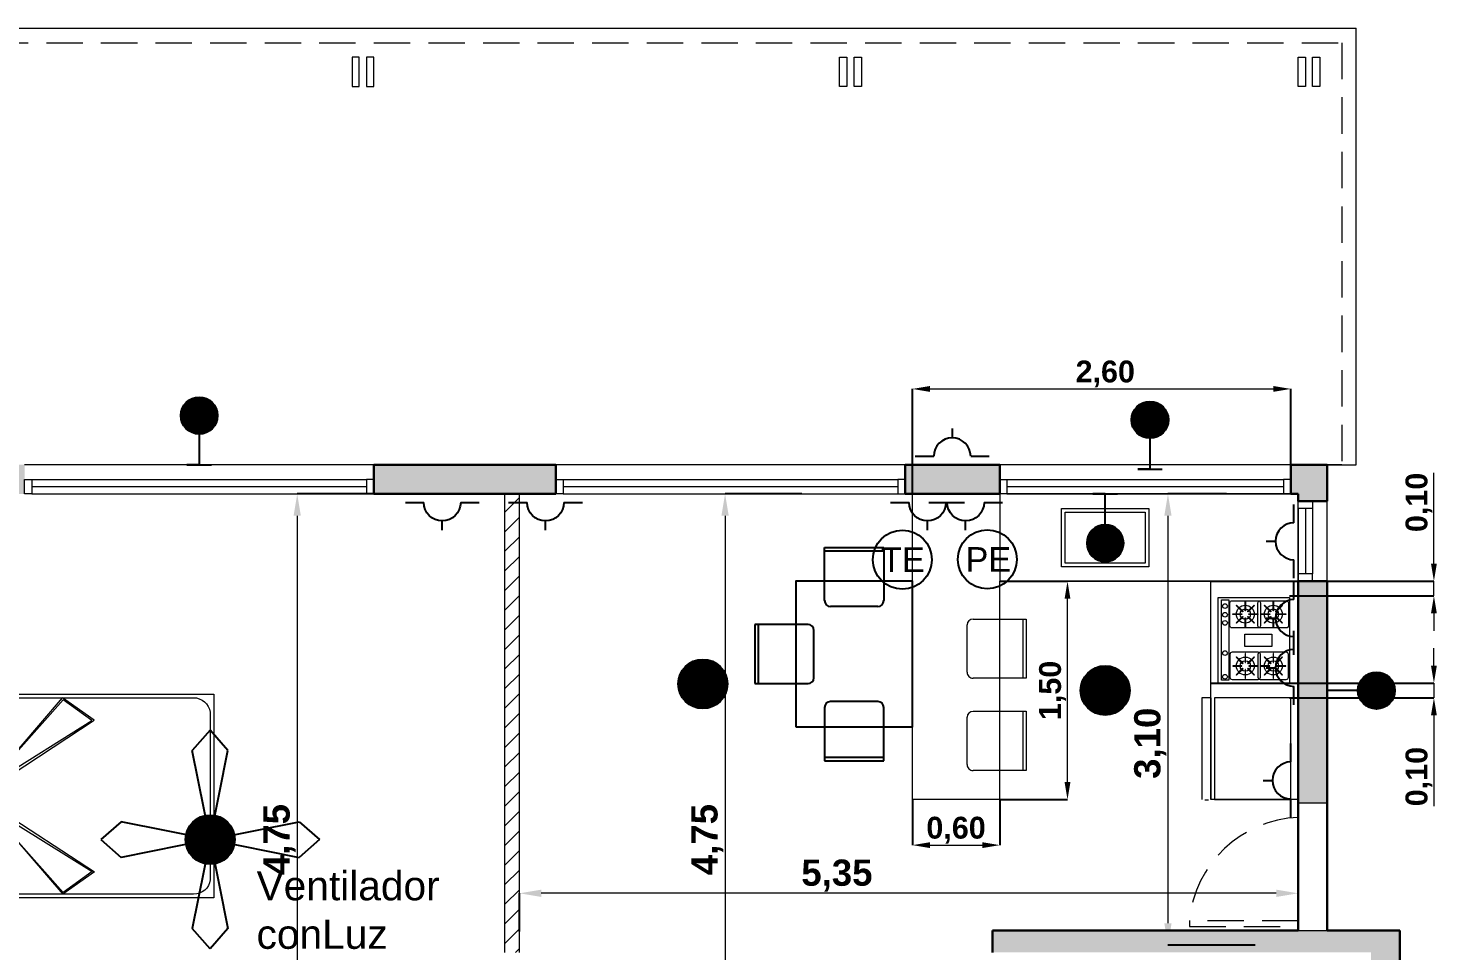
# Model space of a CAD drawing. Header units: millimetres. Extents: x 1434 to 1765, y 1396 to 1517.
# Drawn here: x 1524.13 to 1533.81, y 1492.2 to 1498.54 of the extents above; entities that cross this region are included whole.
import ezdxf

# ---------------------------------------------------------------- set-up
doc = ezdxf.new("R2010")
doc.units = ezdxf.units.MM
doc.linetypes.add('HIDDEN', pattern=[0.375, 0.25, -0.125])
for name, color, linetype, lineweight in [('0.1', 50, 'Continuous', 0), ('0.2', 40, 'Continuous', 20), ('0.3', 30, 'Continuous', 30), ('0.4', 20, 'Continuous', 40), ('carpinterias', 140, 'Continuous', 9), ('cotas', 104, 'Continuous', 18)]:
    doc.layers.add(name, color=color, linetype=linetype, lineweight=lineweight)
doc.layers.add('10-INST-ELEC-SIMB', color=6, linetype='Continuous', true_color=0xff00ff)
for name, color, linetype, lineweight, true_color in [('arbol', 7, 'Continuous', 18, 0x00701c), ('gris', 252, 'Continuous', 18, 0x696969), ('madera', 7, 'Continuous', 18, 0x997033), ('rojo muros', 7, 'Continuous', 18, 0xe60a62)]:
    doc.layers.add(name, color=color, linetype=linetype, lineweight=lineweight, true_color=true_color)
doc.styles.add('ARIAL', font='arial.ttf')
doc.styles.add('SANSSERIFBOLD', font='sasb____.pfb')
doc.styles.get("Standard").update_dxf_attribs({"font": 'arial.ttf'})
doc.dimstyles.new('ISO-25', dxfattribs={"dimtxt": 2.5, "dimasz": 2.5, "dimexe": 1.25, "dimexo": 0.625, "dimtad": 1, "dimtxsty": 'Standard', "dimcen": 2.5, "dimadec": 0, "dimazin": 0, "dimtfac": 1, "dimtmove": 0, "dimatfit": 3, "dimfxl": 1, "dimarcsym": 0})

# ---------------------------------------------------------------- blocks, each defined once
blk = doc.blocks.new('cocina.anafe')
for points in [[(0.05, 0.5), (0.65, 0.5), (0.65, 0), (0.05, 0)], [(0.1041, 0.4474), (0.1071, 0.4503), (0.1519, 0.4055), (0.149, 0.4025)], [(0.1657, 0.4746), (0.1699, 0.4746), (0.1699, 0.4112), (0.1657, 0.4112)], [(0.2285, 0.4503), (0.2315, 0.4474), (0.1867, 0.4025), (0.1837, 0.4055)], [(0.4693, 0.4503), (0.4663, 0.4474), (0.5112, 0.4025), (0.5142, 0.4055)], [(0.5321, 0.4746), (0.5279, 0.4746), (0.5279, 0.4112), (0.5321, 0.4112)], [(0.5937, 0.4474), (0.5907, 0.4503), (0.5459, 0.4055), (0.5489, 0.4025)], [(0.0798, 0.3845), (0.0798, 0.3887), (0.1433, 0.3887), (0.1433, 0.3845)], [(0.1071, 0.323), (0.1041, 0.3259), (0.149, 0.3708), (0.1519, 0.3678)], [(0.1699, 0.2987), (0.1657, 0.2987), (0.1657, 0.3621), (0.1699, 0.3621)], [(0.2315, 0.3259), (0.2285, 0.323), (0.1837, 0.3678), (0.1867, 0.3708)], [(0.2558, 0.3887), (0.2558, 0.3845), (0.1924, 0.3845), (0.1924, 0.3887)], [(0.4421, 0.3887), (0.4421, 0.3845), (0.5055, 0.3845), (0.5055, 0.3887)], [(0.4663, 0.3259), (0.4693, 0.323), (0.5142, 0.3678), (0.5112, 0.3708)], [(0.5279, 0.2987), (0.5321, 0.2987), (0.5321, 0.3621), (0.5279, 0.3621)], [(0.5907, 0.323), (0.5937, 0.3259), (0.5489, 0.3708), (0.5459, 0.3678)], [(0.618, 0.3845), (0.618, 0.3887), (0.5546, 0.3887), (0.5546, 0.3845)], [(0.1041, 0.2515), (0.1071, 0.2545), (0.1519, 0.2096), (0.149, 0.2067)], [(0.1657, 0.2788), (0.1699, 0.2788), (0.1699, 0.2153), (0.1657, 0.2153)], [(0.2285, 0.2545), (0.2315, 0.2515), (0.1867, 0.2067), (0.1837, 0.2096)], [(0.4693, 0.2545), (0.4663, 0.2515), (0.5112, 0.2067), (0.5142, 0.2096)], [(0.5321, 0.2788), (0.5279, 0.2788), (0.5279, 0.2153), (0.5321, 0.2153)], [(0.5937, 0.2515), (0.5907, 0.2545), (0.5459, 0.2096), (0.5489, 0.2067)], [(0.0798, 0.1887), (0.0798, 0.1929), (0.1433, 0.1929), (0.1433, 0.1887)], [(0.1071, 0.1271), (0.1041, 0.1301), (0.149, 0.1749), (0.1519, 0.172)], [(0.1699, 0.1028), (0.1657, 0.1028), (0.1657, 0.1663), (0.1699, 0.1663)], [(0.2315, 0.1301), (0.2285, 0.1271), (0.1837, 0.172), (0.1867, 0.1749)], [(0.2558, 0.1929), (0.2558, 0.1887), (0.1924, 0.1887), (0.1924, 0.1929)], [(0.4421, 0.1929), (0.4421, 0.1887), (0.5055, 0.1887), (0.5055, 0.1929)], [(0.4663, 0.1301), (0.4693, 0.1271), (0.5142, 0.172), (0.5112, 0.1749)], [(0.5279, 0.1028), (0.5321, 0.1028), (0.5321, 0.1663), (0.5279, 0.1663)], [(0.5907, 0.1271), (0.5937, 0.1301), (0.5489, 0.1749), (0.5459, 0.172)], [(0.618, 0.1887), (0.618, 0.1929), (0.5546, 0.1929), (0.5546, 0.1887)], [(0.0684, 0.0743), (0.6295, 0.0743), (0.6295, 0.0232), (0.0684, 0.0232)]]:
    blk.add_lwpolyline(points, close=True)
for points in [[(0.0891, 0.4921), (0.2485, 0.4921, -0.414214), (0.2643, 0.4763), (0.2643, 0.2941, -0.414214), (0.2485, 0.2783), (0.0891, 0.2783, -0.414214), (0.0734, 0.2941), (0.0734, 0.4763, -0.414214)], [(0.6087, 0.4921), (0.4493, 0.4921, 0.414214), (0.4336, 0.4763), (0.4336, 0.2941, 0.414214), (0.4493, 0.2783), (0.6087, 0.2783, 0.414214), (0.6245, 0.2941), (0.6245, 0.4763, 0.414214)], [(0.0891, 0.2962), (0.2485, 0.2962, -0.414214), (0.2643, 0.2805), (0.2643, 0.0982, -0.414214), (0.2485, 0.0825), (0.0891, 0.0825, -0.414214), (0.0734, 0.0982), (0.0734, 0.2805, -0.414214)], [(0.6087, 0.2962), (0.4493, 0.2962, 0.414214), (0.4336, 0.2805), (0.4336, 0.0982, 0.414214), (0.4493, 0.0825), (0.6087, 0.0825, 0.414214), (0.6245, 0.0982), (0.6245, 0.2805, 0.414214)]]:
    blk.add_lwpolyline(points, format="xyb", close=True)
at = {"linetype": 'Continuous', "lineweight": 5}
blk.add_lwpolyline([(0.3065, 0.376), (0.3935, 0.376), (0.3935, 0.1866), (0.3065, 0.1866)], close=True, dxfattribs=at)
for centre, radius in [((0.1678, 0.3866), 0.0625), ((0.1678, 0.3866), 0.0364), ((0.53, 0.3866), 0.0625), ((0.53, 0.3866), 0.0364), ((0.1678, 0.1908), 0.0625), ((0.1678, 0.1908), 0.0364), ((0.53, 0.1908), 0.0625), ((0.53, 0.1908), 0.0364), ((0.1108, 0.0485), 0.0166), ((0.1715, 0.0485), 0.0166), ((0.2288, 0.0485), 0.0166), ((0.4395, 0.0485), 0.0166), ((0.6052, 0.0485), 0.0166)]:
    blk.add_circle(centre, radius)
blk = doc.blocks.new('aa')
at = {"layer": 'madera'}
for p, q in [((1233.4372, -214.6685), (1233.8436, -214.6685)), ((1233.4372, -215.0342), (1233.4372, -214.6685)), ((1233.4372, -214.6929), (1233.8436, -214.6929)), ((1233.8436, -214.6685), (1233.8436, -215.0342)), ((1233.803, -215.0749), (1233.4779, -215.0749))]:
    blk.add_line(p, q, dxfattribs=at)
for centre, start, end in [((1233.4779, -215.0342), 180, 270), ((1233.803, -215.0342), 270, 0)]:
    blk.add_arc(centre, 0.0406, start, end, dxfattribs=at)
blk = doc.blocks.new('CAM2')
at = {"layer": '0.1'}
for p, q in [((455.9949, -70.2022), (454.5189, -70.2022)), ((455.1995, -70.3575), (455.4181, -70.2022)), ((455.2157, -70.3597), (455.4139, -70.2167)), ((455.9473, -70.8178), (455.4139, -70.2167)), ((455.9951, -70.8786), (455.4181, -70.2022)), ((455.9949, -70.2022), (455.9953, -71.5522)), ((456.2555, -70.2022), (455.9949, -70.2022)), ((454.4033, -70.302), (454.4033, -71.4525)), ((455.9951, -70.8786), (455.1995, -70.3575)), ((455.9473, -70.8178), (455.2157, -70.3597)), ((455.9951, -70.8786), (455.1976, -71.3986)), ((455.9471, -70.9394), (455.2139, -71.3964)), ((455.9471, -70.9394), (455.4118, -71.5399)), ((455.9951, -70.8786), (455.4154, -71.5522)), ((455.1976, -71.3986), (455.4154, -71.5522)), ((455.2139, -71.3964), (455.4118, -71.5399)), ((454.5167, -71.5522), (455.9953, -71.5522)), ((456.2533, -71.5522), (455.9953, -71.5522))]:
    blk.add_line(p, q, dxfattribs=at)
at = {"layer": '0.1', "lineweight": 0}
blk.add_line((456.3533, -70.3046), (456.3533, -71.4542), dxfattribs=at)
at = {"layer": '0.1'}
blk.add_lwpolyline([(454.3783, -71.5772), (456.3783, -71.5772), (456.3783, -70.1772), (454.3783, -70.1772)], close=True, dxfattribs=at)
at = {"layer": '0.1', "lineweight": 0}
for points in [[(456.0445, -70.2768), (456.3014, -70.2768), (456.3014, -70.8401), (456.0445, -70.8401)], [(456.0445, -71.4821), (456.3014, -71.4821), (456.3014, -70.9188), (456.0445, -70.9188)]]:
    blk.add_lwpolyline(points, close=True, dxfattribs=at)
at = {"layer": '0.1'}
for centre, radius, start, end in [((454.5182, -70.3183), 0.1161, 89.68244, 171.91819), ((456.2529, -70.3026), 0.1004, 358.83225, 88.52947), ((454.5142, -71.4407), 0.1115, 186.04566, 271.28188), ((456.2565, -71.4555), 0.0968, 268.12283, 0.79322)]:
    blk.add_arc(centre, radius, start, end, dxfattribs=at)
at = {"layer": 'madera'}
for points in [[(455.9781, -70.1272), (456.3781, -70.1272), (456.3781, -69.7272), (455.9781, -69.7272)], [(455.9781, -71.6272), (456.3781, -71.6272), (456.3781, -72.0272), (455.9781, -72.0272)]]:
    blk.add_lwpolyline(points, close=True, dxfattribs=at)
blk = doc.blocks.new('*D32')
at = {"layer": 'cotas', "color": 0, "linetype": 'Continuous', "lineweight": -2}
for p, q in [((1526.5053, 1495.3359), (1525.9787, 1495.3359)), ((1526.6869, 1490.5859), (1525.9787, 1490.5859))]:
    blk.add_line(p, q, dxfattribs=at)
at = {"layer": 'cotas', "color": 0, "linetype": 'Continuous', "lineweight": 9}
blk.add_line((1525.9787, 1495.1859), (1525.9787, 1490.7359), dxfattribs=at)
at = {"layer": 'cotas', "color": 0, "linetype": 'Continuous'}
for points in [[(1525.9537, 1495.1859), (1526.0037, 1495.1859), (1525.9787, 1495.3359)], [(1525.9537, 1490.7359), (1526.0037, 1490.7359), (1525.9787, 1490.5859)]]:
    blk.add_solid(points, dxfattribs=at)
at = {"layer": 'Defpoints', "color": 0, "linetype": 'Continuous'}
for p in [(1526.5053, 1495.3359), (1525.9787, 1490.5859), (1526.6869, 1490.5859)]:
    blk.add_point(p, dxfattribs=at)
at = {"layer": 'cotas', "linetype": 'Continuous', "insert": (1525.8571, 1492.9609), "char_height": 0.18, "attachment_point": 5, "rotation": 90, "style": 'SANSSERIFBOLD'}
blk.add_mtext('4,75', dxfattribs=at)
blk = doc.blocks.new('*D33')
at = {"layer": 'cotas', "color": 0, "linetype": 'Continuous', "lineweight": -2}
for p, q in [((1529.4449, 1495.3359), (1528.9184, 1495.3359)), ((1529.6266, 1490.5859), (1528.9184, 1490.5859))]:
    blk.add_line(p, q, dxfattribs=at)
at = {"layer": 'cotas', "color": 0, "linetype": 'Continuous', "lineweight": 9}
blk.add_line((1528.9184, 1495.1859), (1528.9184, 1490.7359), dxfattribs=at)
at = {"layer": 'cotas', "color": 0, "linetype": 'Continuous'}
for points in [[(1528.8934, 1495.1859), (1528.9434, 1495.1859), (1528.9184, 1495.3359)], [(1528.8934, 1490.7359), (1528.9434, 1490.7359), (1528.9184, 1490.5859)]]:
    blk.add_solid(points, dxfattribs=at)
at = {"layer": 'Defpoints', "color": 0, "linetype": 'Continuous'}
for p in [(1529.4449, 1495.3359), (1528.9184, 1490.5859), (1529.6266, 1490.5859)]:
    blk.add_point(p, dxfattribs=at)
at = {"layer": 'cotas', "linetype": 'Continuous', "insert": (1528.7968, 1492.9609), "char_height": 0.18, "attachment_point": 5, "rotation": 90, "style": 'SANSSERIFBOLD'}
blk.add_mtext('4,75', dxfattribs=at)
blk = doc.blocks.new('*D38')
at = {"layer": 'cotas', "color": 0, "linetype": 'Continuous', "lineweight": -2}
for p, q in [((1532.3638, 1495.3359), (1531.961, 1495.3359)), ((1532.5604, 1492.2367), (1531.961, 1492.2367))]:
    blk.add_line(p, q, dxfattribs=at)
at = {"layer": 'cotas', "color": 0, "linetype": 'Continuous', "lineweight": 9}
blk.add_line((1531.961, 1495.1859), (1531.961, 1492.3867), dxfattribs=at)
at = {"layer": 'cotas', "color": 0, "linetype": 'Continuous'}
for points in [[(1531.936, 1495.1859), (1531.986, 1495.1859), (1531.961, 1495.3359)], [(1531.936, 1492.3867), (1531.986, 1492.3867), (1531.961, 1492.2367)]]:
    blk.add_solid(points, dxfattribs=at)
at = {"layer": 'Defpoints', "color": 0, "linetype": 'Continuous'}
for p in [(1532.3638, 1495.3359), (1531.961, 1492.2367), (1532.5604, 1492.2367)]:
    blk.add_point(p, dxfattribs=at)
at = {"layer": 'cotas', "linetype": 'Continuous', "insert": (1531.8393, 1493.6229), "char_height": 0.18, "attachment_point": 5, "rotation": 90, "style": 'SANSSERIFBOLD'}
blk.add_mtext('3,10', dxfattribs=at)
blk = doc.blocks.new('*D41')
at = {"layer": 'cotas', "color": 0, "linetype": 'Continuous', "lineweight": -2}
for p, q in [((1527.5053, 1492.3305), (1527.5053, 1492.5921)), ((1532.8553, 1492.3359), (1532.8553, 1492.5921))]:
    blk.add_line(p, q, dxfattribs=at)
at = {"layer": 'cotas', "color": 0, "linetype": 'Continuous', "lineweight": 9}
blk.add_line((1532.7053, 1492.5921), (1527.6553, 1492.5921), dxfattribs=at)
at = {"layer": 'cotas', "color": 0, "linetype": 'Continuous'}
for points in [[(1527.6553, 1492.6171), (1527.6553, 1492.5671), (1527.5053, 1492.5921)], [(1532.7053, 1492.6171), (1532.7053, 1492.5671), (1532.8553, 1492.5921)]]:
    blk.add_solid(points, dxfattribs=at)
at = {"layer": 'Defpoints', "color": 0, "linetype": 'Continuous'}
for p in [(1527.5053, 1492.5921), (1527.5053, 1492.3305), (1532.8553, 1492.3359)]:
    blk.add_point(p, dxfattribs=at)
at = {"layer": 'cotas', "linetype": 'Continuous', "insert": (1529.6867, 1492.7137), "char_height": 0.18, "attachment_point": 5, "style": 'SANSSERIFBOLD'}
blk.add_mtext('5,35', dxfattribs=at)
blk = doc.blocks.new('SEPLN523')
at = {"color": 0}
blk.add_line((0.001, 0.293), (0.001, 0.208), dxfattribs=at)
at = {"color": 0, "linetype": 'Continuous'}
for p, q in [((-0.337, 0.039), (-0.168, 0.039)), ((0.17, 0.039), (0.339, 0.039))]:
    blk.add_line(p, q, dxfattribs=at)
blk.add_arc((0.001, 0.039), 0.169, 0, 180, dxfattribs=at)
blk = doc.blocks.new('SEPLN504')
at = {"color": 0, "const_width": 0.169}
blk.add_lwpolyline([(-0.0819, 0.0121, 1), (0.0871, 0.0121, 1)], format="xyb", close=True, dxfattribs=at)
at = {"color": 0}
blk.add_circle((0.0026, 0.0121), 0.169, dxfattribs=at)
blk = doc.blocks.new('SEPLN502')
at = {"color": 0}
for p, q in [((0, 0.2535), (0, 0)), ((-0.0845, 0), (0.0845, 0)), ((0, 0), (-0.0845, 0))]:
    blk.add_line(p, q, dxfattribs=at)
at = {"color": 0, "const_width": 0.12675}
blk.add_lwpolyline([(-0.063375, 0.338, 1), (0.063375, 0.338, 1)], format="xyb", close=True, dxfattribs=at)
at = {"color": 0}
blk.add_circle((0, 0.338), 0.12675, dxfattribs=at)
blk = doc.blocks.new('SEPLN517')
at = {"color": 0}
blk.add_circle((0, 0), 0.27, dxfattribs=at)
at = {"color": 0, "style": 'ARIAL'}
blk.add_text('PE', height=0.2239, dxfattribs=at).set_placement((-0.199, -0.112))
blk = doc.blocks.new('SEPLN521')
at = {"color": 0}
blk.add_circle((0, 0), 0.27, dxfattribs=at)
at = {"color": 0, "style": 'ARIAL'}
blk.add_text('TE', height=0.2239, dxfattribs=at).set_placement((-0.196, -0.112))
blk = doc.blocks.new('*D82')
at = {"layer": 'cotas', "color": 0, "linetype": 'Continuous', "lineweight": 0}
for p, q in [((1533.7885, 1494.8559), (1533.7885, 1495.481)), ((1533.7885, 1494.6359), (1533.7885, 1494.7359)), ((1533.7885, 1494.5159), (1533.7885, 1494.3959))]:
    blk.add_line(p, q, dxfattribs=at)
at = {"layer": 'cotas', "color": 0, "linetype": 'Continuous', "lineweight": -2}
for p, q in [((1532.2553, 1494.7359), (1533.7885, 1494.7359)), ((1532.7965, 1494.6359), (1533.7885, 1494.6359))]:
    blk.add_line(p, q, dxfattribs=at)
at = {"layer": 'cotas', "color": 0, "linetype": 'Continuous'}
for points in [[(1533.7685, 1494.8559), (1533.8085, 1494.8559), (1533.7885, 1494.7359)], [(1533.7685, 1494.5159), (1533.8085, 1494.5159), (1533.7885, 1494.6359)]]:
    blk.add_solid(points, dxfattribs=at)
at = {"layer": 'Defpoints', "color": 0, "linetype": 'Continuous'}
for p in [(1532.2553, 1494.7359), (1532.7965, 1494.6359), (1533.7885, 1494.6359)]:
    blk.add_point(p, dxfattribs=at)
at = {"layer": 'cotas', "linetype": 'Continuous', "insert": (1533.6855, 1495.2778), "char_height": 0.15, "attachment_point": 5, "rotation": 90, "style": 'SANSSERIFBOLD'}
blk.add_mtext('0,10', dxfattribs=at)
blk = doc.blocks.new('*D83')
at = {"layer": 'cotas', "color": 0, "linetype": 'Continuous', "lineweight": 0}
for p, q in [((1533.7885, 1494.1559), (1533.7885, 1494.2759)), ((1533.7885, 1494.0359), (1533.7885, 1493.9359)), ((1533.7885, 1493.8159), (1533.7885, 1493.1908))]:
    blk.add_line(p, q, dxfattribs=at)
at = {"layer": 'cotas', "color": 0, "linetype": 'Continuous', "lineweight": -2}
for p, q in [((1532.2553, 1494.0359), (1533.7885, 1494.0359)), ((1532.7965, 1493.9359), (1533.7885, 1493.9359))]:
    blk.add_line(p, q, dxfattribs=at)
at = {"layer": 'cotas', "color": 0, "linetype": 'Continuous'}
for points in [[(1533.7685, 1494.1559), (1533.8085, 1494.1559), (1533.7885, 1494.0359)], [(1533.7685, 1493.8159), (1533.8085, 1493.8159), (1533.7885, 1493.9359)]]:
    blk.add_solid(points, dxfattribs=at)
at = {"layer": 'Defpoints', "color": 0, "linetype": 'Continuous'}
for p in [(1532.2553, 1494.0359), (1532.7965, 1493.9359), (1533.7885, 1493.9359)]:
    blk.add_point(p, dxfattribs=at)
at = {"layer": 'cotas', "linetype": 'Continuous', "insert": (1533.6855, 1493.394), "char_height": 0.15, "attachment_point": 5, "rotation": 90, "style": 'SANSSERIFBOLD'}
blk.add_mtext('0,10', dxfattribs=at)
blk = doc.blocks.new('*D84')
at = {"layer": 'cotas', "color": 0, "linetype": 'Continuous', "lineweight": -2}
for p, q in [((1530.2053, 1495.3359), (1530.2053, 1496.0573)), ((1532.8053, 1495.3359), (1532.8053, 1496.0573))]:
    blk.add_line(p, q, dxfattribs=at)
at = {"layer": 'cotas', "color": 0, "linetype": 'Continuous', "lineweight": 0}
blk.add_line((1530.3253, 1496.0573), (1532.6853, 1496.0573), dxfattribs=at)
at = {"layer": 'cotas', "color": 0, "linetype": 'Continuous'}
for points in [[(1530.3253, 1496.0773), (1530.3253, 1496.0373), (1530.2053, 1496.0573)], [(1532.6853, 1496.0773), (1532.6853, 1496.0373), (1532.8053, 1496.0573)]]:
    blk.add_solid(points, dxfattribs=at)
at = {"layer": 'Defpoints', "color": 0, "linetype": 'Continuous'}
for p in [(1532.8053, 1496.0573), (1530.2053, 1495.3359), (1532.8053, 1495.3359)]:
    blk.add_point(p, dxfattribs=at)
at = {"layer": 'cotas', "linetype": 'Continuous', "insert": (1531.5303, 1496.1603), "char_height": 0.15, "attachment_point": 5, "style": 'SANSSERIFBOLD'}
blk.add_mtext('2,60', dxfattribs=at)
blk = doc.blocks.new('*D85')
at = {"layer": 'cotas', "color": 0, "linetype": 'Continuous', "lineweight": -2}
for p, q in [((1530.2053, 1493.2359), (1530.2053, 1492.923)), ((1530.8053, 1493.2359), (1530.8053, 1492.923))]:
    blk.add_line(p, q, dxfattribs=at)
at = {"layer": 'cotas', "color": 0, "linetype": 'Continuous', "lineweight": 0}
blk.add_line((1530.3253, 1492.923), (1530.6853, 1492.923), dxfattribs=at)
at = {"layer": 'cotas', "color": 0, "linetype": 'Continuous'}
for points in [[(1530.3253, 1492.943), (1530.3253, 1492.903), (1530.2053, 1492.923)], [(1530.6853, 1492.943), (1530.6853, 1492.903), (1530.8053, 1492.923)]]:
    blk.add_solid(points, dxfattribs=at)
at = {"layer": 'Defpoints', "color": 0, "linetype": 'Continuous'}
for p in [(1530.2053, 1493.2359), (1530.8053, 1493.2359), (1530.8053, 1492.923)]:
    blk.add_point(p, dxfattribs=at)
at = {"layer": 'cotas', "linetype": 'Continuous', "insert": (1530.5053, 1493.026), "char_height": 0.15, "attachment_point": 5, "style": 'SANSSERIFBOLD'}
blk.add_mtext('0,60', dxfattribs=at)
blk = doc.blocks.new('*D86')
at = {"layer": 'cotas', "color": 0, "linetype": 'Continuous', "lineweight": -2}
for p, q in [((1530.8053, 1494.7359), (1531.271, 1494.7359)), ((1530.8053, 1493.2359), (1531.271, 1493.2359))]:
    blk.add_line(p, q, dxfattribs=at)
at = {"layer": 'cotas', "color": 0, "linetype": 'Continuous', "lineweight": 0}
blk.add_line((1531.271, 1493.3559), (1531.271, 1494.6159), dxfattribs=at)
at = {"layer": 'cotas', "color": 0, "linetype": 'Continuous'}
for points in [[(1531.251, 1494.6159), (1531.291, 1494.6159), (1531.271, 1494.7359)], [(1531.251, 1493.3559), (1531.291, 1493.3559), (1531.271, 1493.2359)]]:
    blk.add_solid(points, dxfattribs=at)
at = {"layer": 'Defpoints', "color": 0, "linetype": 'Continuous'}
for p in [(1530.8053, 1494.7359), (1531.271, 1494.7359), (1530.8053, 1493.2359)]:
    blk.add_point(p, dxfattribs=at)
at = {"layer": 'cotas', "linetype": 'Continuous', "insert": (1531.1679, 1493.9859), "char_height": 0.15, "attachment_point": 5, "rotation": 90, "style": 'SANSSERIFBOLD'}
blk.add_mtext('1,50', dxfattribs=at)

msp = doc.modelspace()

# ---------------------------------------------------------------- hatches: boundary and pattern name
at = {"layer": 'gris'}
h = msp.add_hatch(dxfattribs=at)
h.set_pattern_fill('LINE', color=256, scale=0.03, angle=45, style=0)
h.paths.add_polyline_path([(1527.5053, 1495.3359), (1527.4053, 1495.3359), (1527.4053, 1492.1859), (1527.5053, 1492.1859)])
h.paths.add_polyline_path([(1527.5053, 1491.3859), (1527.4053, 1491.3859), (1527.4053, 1490.5859), (1527.5053, 1490.5859)])
at = {"layer": 'rojo muros'}
h = msp.add_hatch(color=256, dxfattribs=at)
h.paths.add_polyline_path([(1533.0553, 1495.5359), (1532.8053, 1495.5359), (1532.8053, 1495.3359), (1532.8553, 1495.3359), (1532.8553, 1495.2859), (1533.0553, 1495.2859)])
h.paths.add_polyline_path([(1533.5553, 1490.5859), (1533.3053, 1490.5859), (1533.3053, 1490.4359), (1533.5553, 1490.4359)])
h.paths.add_polyline_path([(1533.3053, 1490.5859), (1533.2553, 1490.5859), (1533.2553, 1490.4859), (1533.2803, 1490.4859), (1533.2803, 1490.4359), (1533.3053, 1490.4359)])
h.paths.add_polyline_path([(1533.2553, 1490.5859), (1532.6553, 1490.5859), (1532.6553, 1490.4859), (1532.6303, 1490.4859), (1532.6303, 1490.4359), (1533.2803, 1490.4359), (1533.2803, 1490.4859), (1533.2553, 1490.4859)])
h.paths.add_polyline_path([(1532.6553, 1490.5859), (1532.6053, 1490.5859), (1532.6053, 1490.4359), (1532.6303, 1490.4359), (1532.6303, 1490.4859), (1532.6553, 1490.4859)])
h.paths.add_polyline_path([(1532.6053, 1490.5859), (1530.5053, 1490.5859), (1530.5053, 1490.4359), (1531.2553, 1490.4359), (1531.2553, 1487.2359), (1530.5053, 1487.2359), (1530.5053, 1487.0859), (1531.4053, 1487.0859), (1531.4053, 1490.4359), (1532.6053, 1490.4359)])
h.paths.add_polyline_path([(1529.6553, 1490.4359), (1529.7053, 1490.4359), (1529.7053, 1490.5859), (1528.3553, 1490.5859), (1528.3553, 1490.4359), (1529.5053, 1490.4359), (1529.5053, 1487.4359), (1528.7803, 1487.4359), (1528.7803, 1487.2859), (1529.5053, 1487.2859), (1529.5053, 1487.0859), (1529.7053, 1487.0859), (1529.7053, 1487.2359), (1529.6553, 1487.2359)])
h.paths.add_polyline_path([(1527.9803, 1487.4359), (1527.5553, 1487.4359), (1527.5553, 1488.4359), (1527.4053, 1488.4359), (1527.4053, 1487.2859), (1527.9803, 1487.2859)])
h.paths.add_polyline_path([(1527.5553, 1490.5859), (1523.3553, 1490.5859), (1523.3516, 1490.6814), (1523.1516, 1490.6814), (1523.1553, 1490.3859), (1527.4053, 1490.3859), (1527.4053, 1489.3359), (1527.5553, 1489.3359), (1527.5553, 1490.3859)])
h.paths.add_polyline_path([(1523.3553, 1494.4859), (1523.1553, 1494.4859), (1523.1553, 1491.4814), (1523.3516, 1491.4814)])
h.paths.add_polyline_path([(1524.1053, 1495.5359), (1523.1553, 1495.5359), (1523.1553, 1495.2859), (1523.3553, 1495.2859), (1523.3553, 1495.3359), (1524.1053, 1495.3359)])
h.paths.add_polyline_path([(1527.7553, 1495.5359), (1526.5053, 1495.5359), (1526.5053, 1495.3359), (1527.7553, 1495.3359)])
h.paths.add_polyline_path([(1530.8053, 1495.5359), (1530.1553, 1495.5359), (1530.1553, 1495.3359), (1530.8053, 1495.3359)])
h.paths.add_polyline_path([(1532.8553, 1493.2128), (1533.0553, 1493.2128), (1533.0553, 1494.7359), (1532.8553, 1494.7359)])
h.paths.add_polyline_path([(1533.5553, 1492.3359), (1530.7553, 1492.3359), (1530.7553, 1492.1859), (1533.3553, 1492.1859), (1533.3553, 1491.3859), (1533.5553, 1491.3859)])

# ---------------------------------------------------------------- linework, layer by layer
for p, q in [((1529.6021, 1494.9688), (1530.0085, 1494.9688)), ((1529.6021, 1494.603), (1529.6021, 1494.9688)), ((1529.6021, 1494.9444), (1530.0085, 1494.9444)), ((1530.0085, 1494.9688), (1530.0085, 1494.603)), ((1529.9678, 1494.5624), (1529.6427, 1494.5624)), ((1529.1224, 1494.4391), (1529.1224, 1494.0327)), ((1529.4881, 1494.4391), (1529.1224, 1494.4391)), ((1529.1468, 1494.4391), (1529.1468, 1494.0327)), ((1529.5288, 1494.0733), (1529.5288, 1494.3985)), ((1529.1224, 1494.0327), (1529.4881, 1494.0327)), ((1529.6021, 1493.8688), (1529.6021, 1493.503)), ((1529.9678, 1493.9094), (1529.6427, 1493.9094)), ((1530.0085, 1493.503), (1530.0085, 1493.8688)), ((1529.6021, 1493.5274), (1530.0085, 1493.5274)), ((1529.6021, 1493.503), (1530.0085, 1493.503))]:
    msp.add_line(p, q)
msp.add_lwpolyline([(1529.4053, 1493.7359), (1530.2053, 1493.7359), (1530.2053, 1494.7359), (1529.4053, 1494.7359)], close=True)
for centre, start, end in [((1529.6427, 1494.603), 180, 270), ((1529.9678, 1494.603), 270, 0), ((1529.4881, 1494.3985), 360, 90), ((1529.4881, 1494.0733), 270, 360), ((1529.6427, 1493.8688), 90, 180), ((1529.9678, 1493.8688), 360, 90)]:
    msp.add_arc(centre, 0.0406, start, end)
at = {"layer": '0.1', "linetype": 'HIDDEN'}
for p, q in [((1522.7553, 1498.4359), (1533.1553, 1498.4359)), ((1533.1553, 1498.4359), (1533.1553, 1495.5359)), ((1533.1553, 1495.5359), (1533.0553, 1495.5359))]:
    msp.add_line(p, q, dxfattribs=at)
at = {"layer": '0.1'}
for p, q in [((1526.5053, 1495.5359), (1524.1053, 1495.5359)), ((1530.1553, 1495.5359), (1527.7553, 1495.5359)), ((1532.8053, 1495.5359), (1530.8053, 1495.5359)), ((1533.0553, 1494.7359), (1533.0553, 1495.2859))]:
    msp.add_line(p, q, dxfattribs=at)
at = {"layer": '0.2'}
for p, q in [((1527.4053, 1492.1859), (1527.4053, 1495.3359)), ((1527.5053, 1492.1859), (1527.5053, 1495.3359)), ((1530.2053, 1493.2359), (1530.2053, 1495.3359)), ((1530.8053, 1493.2359), (1530.8053, 1494.7359)), ((1532.2553, 1494.7359), (1530.8053, 1494.7359)), ((1532.2553, 1493.2359), (1532.2553, 1494.7359)), ((1532.1934, 1493.9359), (1532.1934, 1493.2359)), ((1532.2561, 1493.9359), (1532.1934, 1493.9359)), ((1532.2561, 1493.9359), (1532.2561, 1493.2359)), ((1532.2811, 1493.9359), (1532.2811, 1493.2359)), ((1532.8061, 1493.9359), (1532.2811, 1493.9359)), ((1532.8061, 1493.2359), (1532.8061, 1493.9359)), ((1530.8053, 1493.2359), (1530.2053, 1493.2359)), ((1532.2401, 1493.2314), (1532.2151, 1493.2314)), ((1532.8553, 1493.2359), (1532.2553, 1493.2359)), ((1532.2811, 1493.2359), (1532.8061, 1493.2359))]:
    msp.add_line(p, q, dxfattribs=at)
at = {"layer": '0.2', "linetype": 'Continuous', "lineweight": 15, "ltscale": 0.07}
for points in [[(1531.8303, 1494.8359), (1531.2303, 1494.8359), (1531.2303, 1495.2359), (1531.8303, 1495.2359)], [(1531.8053, 1494.8609), (1531.2553, 1494.8609), (1531.2553, 1495.2109), (1531.8053, 1495.2109)]]:
    msp.add_lwpolyline(points, close=True, dxfattribs=at)
at = {"layer": '0.3'}
for p, q in [((1526.5053, 1495.3359), (1526.5053, 1495.5359)), ((1526.5053, 1495.5359), (1527.7553, 1495.5359)), ((1527.7553, 1495.3359), (1527.7553, 1495.5359)), ((1530.8053, 1495.5359), (1530.1553, 1495.5359)), ((1530.1553, 1495.3359), (1530.1553, 1495.5359)), ((1530.8053, 1495.3359), (1530.8053, 1495.5359)), ((1533.0553, 1495.5359), (1532.8053, 1495.5359)), ((1532.8053, 1495.3359), (1532.8053, 1495.5359)), ((1533.0553, 1495.2859), (1533.0553, 1495.5359)), ((1526.5053, 1495.3359), (1527.7553, 1495.3359)), ((1530.8053, 1495.3359), (1530.1553, 1495.3359)), ((1532.8553, 1495.3359), (1532.8053, 1495.3359)), ((1532.8553, 1495.2859), (1532.8553, 1495.3359)), ((1532.8553, 1495.2859), (1533.0553, 1495.2859)), ((1532.8553, 1492.3359), (1532.8553, 1494.7359)), ((1532.8553, 1494.7359), (1533.0553, 1494.7359)), ((1533.0553, 1492.3359), (1533.0553, 1494.7359)), ((1530.7553, 1492.1859), (1530.7553, 1492.3359)), ((1532.8553, 1492.3359), (1530.7553, 1492.3359)), ((1533.5553, 1492.3359), (1533.0553, 1492.3359)), ((1533.5553, 1491.3859), (1533.5553, 1492.3359))]:
    msp.add_line(p, q, dxfattribs=at)
at = {"layer": '10-INST-ELEC-SIMB'}
for p, q in [((1525.3803, 1493.7121), (1525.2574, 1493.5723)), ((1525.5031, 1493.5723), (1525.3803, 1493.7121)), ((1524.7689, 1493.0838), (1524.629, 1492.9609)), ((1525.9916, 1493.0838), (1526.1315, 1492.9609)), ((1524.629, 1492.9609), (1524.7689, 1492.838)), ((1526.1315, 1492.9609), (1525.9916, 1492.838)), ((1525.3803, 1492.2097), (1525.2574, 1492.3495)), ((1525.5031, 1492.3495), (1525.3803, 1492.2097))]:
    msp.add_line(p, q, dxfattribs=at)
for points in [[(1525.3803, 1492.9609), (1525.2574, 1493.5723)], [(1525.3803, 1492.9609), (1525.5031, 1493.5723)], [(1525.3803, 1492.9609), (1524.7689, 1493.0838)], [(1525.3803, 1492.9609), (1525.9916, 1493.0838)], [(1525.3803, 1492.9609), (1524.7689, 1492.838)], [(1525.3803, 1492.9609), (1525.2574, 1492.3495)], [(1525.3803, 1492.9609), (1525.5031, 1492.3495)], [(1525.3803, 1492.9609), (1525.9916, 1492.838)]]:
    msp.add_lwpolyline(points, dxfattribs=at)
at = {"layer": 'arbol'}
for p, q in [((1532.8553, 1493.2128), (1533.0553, 1493.2128)), ((1532.8553, 1492.3359), (1533.0553, 1492.3359))]:
    msp.add_line(p, q, dxfattribs=at)
msp.add_lwpolyline([(1530.8053, 1494.7359), (1532.8553, 1494.7359), (1532.8553, 1495.3359), (1530.8053, 1495.3359)], close=True, dxfattribs=at)
at = {"layer": 'carpinterias'}
for p, q in [((1524.1553, 1495.4359), (1526.4553, 1495.4359)), ((1524.1553, 1495.3859), (1526.4553, 1495.3859)), ((1527.8053, 1495.4359), (1530.1053, 1495.4359)), ((1527.8053, 1495.3859), (1530.1053, 1495.3859)), ((1530.8553, 1495.4359), (1532.7553, 1495.4359)), ((1530.8553, 1495.3859), (1532.7553, 1495.3859)), ((1524.1553, 1495.3359), (1526.4553, 1495.3359)), ((1527.8053, 1495.3359), (1530.1053, 1495.3359)), ((1530.8553, 1495.3359), (1532.7553, 1495.3359)), ((1532.8553, 1495.2359), (1532.8553, 1494.7859)), ((1532.9053, 1495.2359), (1532.9053, 1494.7859)), ((1532.9553, 1495.2359), (1532.9553, 1494.7859))]:
    msp.add_line(p, q, dxfattribs=at)
for points in [[(1524.1553, 1495.3359), (1524.1053, 1495.3359), (1524.1053, 1495.4359), (1524.1553, 1495.4359)], [(1526.4553, 1495.3359), (1526.5053, 1495.3359), (1526.5053, 1495.4359), (1526.4553, 1495.4359)], [(1527.8053, 1495.3359), (1527.7553, 1495.3359), (1527.7553, 1495.4359), (1527.8053, 1495.4359)], [(1530.1053, 1495.3359), (1530.1553, 1495.3359), (1530.1553, 1495.4359), (1530.1053, 1495.4359)], [(1530.8553, 1495.3359), (1530.8053, 1495.3359), (1530.8053, 1495.4359), (1530.8553, 1495.4359)], [(1532.7553, 1495.3359), (1532.8053, 1495.3359), (1532.8053, 1495.4359), (1532.7553, 1495.4359)], [(1532.8553, 1495.2359), (1532.8553, 1495.2859), (1532.9553, 1495.2859), (1532.9553, 1495.2359)], [(1532.8553, 1494.7859), (1532.8553, 1494.7359), (1532.9553, 1494.7359), (1532.9553, 1494.7859)]]:
    msp.add_lwpolyline(points, close=True, dxfattribs=at)
at = {"layer": 'gris'}
for p, q in [((1522.9553, 1498.5359), (1533.2553, 1498.5359)), ((1533.2553, 1495.5359), (1533.2553, 1498.5359)), ((1533.0553, 1495.5359), (1533.2553, 1495.5359))]:
    msp.add_line(p, q, dxfattribs=at)
at = {"layer": 'madera'}
for points in [[(1526.4053, 1498.1359), (1526.4053, 1498.3359), (1526.3553, 1498.3359), (1526.3553, 1498.1359)], [(1526.5053, 1498.1359), (1526.5053, 1498.3359), (1526.4553, 1498.3359), (1526.4553, 1498.1359)], [(1529.7053, 1498.1359), (1529.7053, 1498.3359), (1529.7553, 1498.3359), (1529.7553, 1498.1359)], [(1529.8053, 1498.1359), (1529.8053, 1498.3359), (1529.8553, 1498.3359), (1529.8553, 1498.1359)], [(1532.8553, 1498.1359), (1532.8553, 1498.3359), (1532.9053, 1498.3359), (1532.9053, 1498.1359)], [(1532.9553, 1498.1359), (1532.9553, 1498.3359), (1533.0053, 1498.3359), (1533.0053, 1498.1359)]]:
    msp.add_lwpolyline(points, close=True, dxfattribs=at)
at = {"layer": 'madera', "linetype": 'HIDDEN'}
msp.add_lwpolyline([(1532.1081, 1492.3637), (1532.8581, 1492.3637), (1532.8581, 1492.4037), (1532.1081, 1492.4037)], close=True, dxfattribs=at)
msp.add_arc((1532.8894, 1492.3294), 0.7848, 92.28785, 174.57344, dxfattribs=at)

# ---------------------------------------------------------------- block references
at = {"linetype": 'Continuous', "rotation": 270}
for p in [(1745.6566, 2727.9138), (1745.6566, 2727.2795)]:
    msp.add_blockref('aa', p, dxfattribs=at)
at = {"layer": '0.1', "linetype": 'Continuous', "lineweight": 5, "xscale": 0.982457514410612, "yscale": 0.9824575144109531, "zscale": 0.9824575144108502, "rotation": 270}
msp.add_blockref('cocina.anafe', (1532.3053, 1494.6745), dxfattribs=at)
at = {"layer": '0.4', "xscale": -1}
msp.add_blockref('CAM2', (1979.7836, 1564.1381), dxfattribs=at)
at = {"layer": '10-INST-ELEC-SIMB'}
for name, p in [('SEPLN502', (1525.3053, 1495.5359)), ('SEPLN502', (1531.8376, 1495.5069)), ('SEPLN504', (1528.7634, 1494.0183)), ('SEPLN504', (1531.5276, 1493.9738)), ('SEPLN504', (1525.3776, 1492.9488))]:
    msp.add_blockref(name, p, dxfattribs=at)
at = {"layer": '10-INST-ELEC-SIMB', "xscale": 0.75, "yscale": 0.75, "zscale": 0.75}
for name, p in [('SEPLN523', (1530.4782, 1495.5652)), ('SEPLN517', (1530.72, 1494.8864)), ('SEPLN521', (1530.1369, 1494.8843))]:
    msp.add_blockref(name, p, dxfattribs=at)
at = {"layer": '10-INST-ELEC-SIMB', "xscale": -1, "rotation": 179.9999999999349}
msp.add_blockref('SEPLN502', (1531.5303, 1495.3359), dxfattribs=at)
at = {"layer": '10-INST-ELEC-SIMB', "yscale": 0.75, "zscale": 0.75}
for p, xscale, rotation in [((1526.9745, 1495.3066), -0.75, 180), ((1527.6838, 1495.3066), -0.75, 180), ((1530.3081, 1495.3066), -0.75, 180), ((1530.5705, 1495.3066), -0.75, 180), ((1532.8564, 1495.0098), 0.75, 90), ((1532.8564, 1494.4823), 0.75, 90), ((1532.8564, 1494.14), 0.75, 90), ((1532.8354, 1493.3672), 0.75, 90)]:
    msp.add_blockref('SEPLN523', p, dxfattribs=dict(at, xscale=xscale, rotation=rotation))
at = {"layer": '10-INST-ELEC-SIMB', "rotation": 270}
msp.add_blockref('SEPLN502', (1533.0553, 1493.9848), dxfattribs=at)

# ---------------------------------------------------------------- texts
at = {"layer": '10-INST-ELEC-SIMB', "insert": (1525.6993, 1492.744), "char_height": 0.2, "attachment_point": 1}
msp.add_mtext_dynamic_manual_height_columns('Ventilador \\PconLuz', width=5.088828, gutter_width=12.5, heights=[0], dxfattribs=at)

# ---------------------------------------------------------------- dimensions: what is measured, and where the dimension line sits
at = {"layer": 'cotas', "linetype": 'Continuous'}
for base, p1, p2, angle, override, picture, middle in [((1532.8053, 1496.0573), (1530.2053, 1495.3359), (1532.8053, 1495.3359), 180, {"dimtxt": 0.15, "dimasz": 0.12, "dimexe": 0, "dimexo": 0, "dimgap": 0.01, "dimzin": 0, "dimtxsty": 'SANSSERIFBOLD', "dimclrt": 256, "dimlwd": 0}, '*D84', (1531.5303, 1496.0573)), ((1533.7885, 1494.6359), (1532.2553, 1494.7359), (1532.7965, 1494.6359), 90, {"dimtxt": 0.15, "dimasz": 0.12, "dimexe": 0, "dimexo": 0, "dimgap": 0.01, "dimzin": 0, "dimtxsty": 'SANSSERIFBOLD', "dimclrt": 256, "dimlwd": 0}, '*D82', (1533.7885, 1495.2778)), ((1525.9787, 1490.5859), (1526.5053, 1495.3359), (1526.6869, 1490.5859), 90, {"dimtxt": 0.18, "dimasz": 0.15, "dimexe": 0, "dimexo": 0, "dimgap": 0.01, "dimzin": 0, "dimtxsty": 'SANSSERIFBOLD', "dimclrt": 256, "dimlwd": 9}, '*D32', (1525.9787, 1492.9609)), ((1528.9184, 1490.5859), (1529.4449, 1495.3359), (1529.6266, 1490.5859), 90, {"dimtxt": 0.18, "dimasz": 0.15, "dimexe": 0, "dimexo": 0, "dimgap": 0.01, "dimzin": 0, "dimtxsty": 'SANSSERIFBOLD', "dimclrt": 256, "dimlwd": 9}, '*D33', (1528.9184, 1492.9609)), ((1531.961, 1492.2367), (1532.3638, 1495.3359), (1532.5604, 1492.2367), 90, {"dimtxt": 0.18, "dimasz": 0.15, "dimexe": 0, "dimexo": 0, "dimgap": 0.01, "dimzin": 0, "dimtxsty": 'SANSSERIFBOLD', "dimclrt": 256, "dimlwd": 9}, '*D38', (1531.961, 1493.6229)), ((1531.271, 1494.7359), (1530.8053, 1493.2359), (1530.8053, 1494.7359), 270, {"dimtxt": 0.15, "dimasz": 0.12, "dimexe": 0, "dimexo": 0, "dimgap": 0.01, "dimzin": 0, "dimtxsty": 'SANSSERIFBOLD', "dimclrt": 256, "dimlwd": 0}, '*D86', (1531.271, 1493.9859)), ((1533.7885, 1493.9359), (1532.2553, 1494.0359), (1532.7965, 1493.9359), 90, {"dimtxt": 0.15, "dimasz": 0.12, "dimexe": 0, "dimexo": 0, "dimgap": 0.01, "dimzin": 0, "dimtxsty": 'SANSSERIFBOLD', "dimclrt": 256, "dimlwd": 0}, '*D83', (1533.7885, 1493.394)), ((1530.8053, 1492.923), (1530.2053, 1493.2359), (1530.8053, 1493.2359), 180, {"dimtxt": 0.15, "dimasz": 0.12, "dimexe": 0, "dimexo": 0, "dimgap": 0.01, "dimzin": 0, "dimtxsty": 'SANSSERIFBOLD', "dimclrt": 256, "dimlwd": 0}, '*D85', (1530.5053, 1492.923))]:
    dim = msp.add_linear_dim(base=base, p1=p1, p2=p2, angle=angle, dimstyle='ISO-25', override=override, dxfattribs=at)
    dim.commit()
    dim.dimension.update_dxf_attribs({"geometry": picture, "text_midpoint": middle, "dimtype": 160})
dim = msp.add_linear_dim(base=(1527.5053, 1492.5921), p1=(1532.8553, 1492.3359), p2=(1527.5053, 1492.3305), dimstyle='ISO-25', override={"dimtxt": 0.18, "dimasz": 0.15, "dimexe": 0, "dimexo": 0, "dimgap": 0.01, "dimzin": 0, "dimtxsty": 'SANSSERIFBOLD', "dimclrt": 256, "dimlwd": 9}, dxfattribs=at)
dim.commit()
dim.dimension.update_dxf_attribs({"geometry": '*D41', "text_midpoint": (1529.6867, 1492.5921), "dimtype": 160})

doc.saveas('drawing.dxf')
